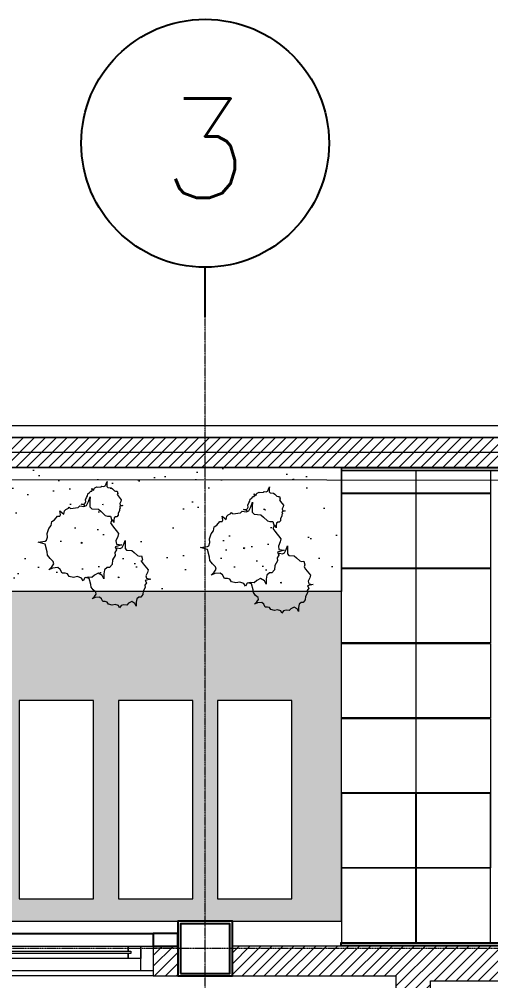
# Model space of a CAD drawing. Header units: millimetres. Extents: x 0 to 71617, y -15450 to 30894.
# Drawn here: x 25256 to 27160, y 27017 to 30894 of the extents above; entities that cross this region are included whole.
import ezdxf
from ezdxf.enums import TextEntityAlignment as Align

# ---------------------------------------------------------------- set-up
doc = ezdxf.new("R2010")
doc.units = ezdxf.units.MM
doc.linetypes.add('CENTER2', pattern=[1.125, 0.75, -0.125, 0.125, -0.125])
doc.linetypes.add('HIDDEN', pattern=[0.375, 0.25, -0.125])
for name, color, linetype, lineweight in [('A-elevation 0.1(8)', 251, 'Continuous', 9), ('axis', 40, 'CENTER2', 5), ('Brick Wall', 33, 'Continuous', 15), ('DIM2', 4, 'Continuous', 5), ('Floor Hatch', 149, 'Continuous', 5), ('Hatch', 8, 'Continuous', 5), ('LINE-DETAIL-SAKURA', 2, 'Continuous', 30), ('tree', 251, 'Continuous', 0), ('Wall Brick', 5, 'Continuous', 15), ('Window', 133, 'Continuous', 5)]:
    doc.layers.add(name, color=color, linetype=linetype, lineweight=lineweight)
for name, color, linetype in [('COL', 5, 'Continuous'), ('DIMS-BUBL-005', 5, 'Continuous'), ('DIMS-BUBL-008', 250, 'Continuous'), ('Wall', 7, 'Continuous'), ('WINDOW-PLAN-SWING', 8, 'Continuous')]:
    doc.layers.add(name, color=color, linetype=linetype)
doc.styles.add('SIMPLEX', font='simplex.shx')

# ---------------------------------------------------------------- blocks, each defined once
blk = doc.blocks.new('BUBBLE-V4')
at = {"layer": 'DIMS-BUBL-008'}
blk.add_line((0, -0.68), (0, -0.48), dxfattribs=at)
blk.add_circle((0, 0.02), 0.5, dxfattribs=at)
at = {"layer": 'DIMS-BUBL-005', "style": 'SIMPLEX'}
blk.add_attdef('-', text='', height=0.38, dxfattribs=at).set_placement((0, 0), align=Align.MIDDLE)
blk = doc.blocks.new('GRIDLINE-GF')
at = {"layer": 'axis'}
for p, q in [((2800, -6362.2, -0.1), (2800, 12546.8)), ((48410, 10000), (-4020, 10000))]:
    blk.add_line(p, q, dxfattribs=at)
at = {"layer": 'DIMS-BUBL-008'}
ref = blk.add_blockref('BUBBLE-V4', (2800, 13226.8), dxfattribs=dict(at, xscale=1000, yscale=1000, zscale=1000))
ref.add_attrib('-', '3', dxfattribs={"layer": 'DIMS-BUBL-005', "height": 400, "style": 'SIMPLEX'}).set_placement((2800, 13226.8), align=Align.MIDDLE)
blk = doc.blocks.new('nhyuhgf')
at = {"layer": 'Brick Wall'}
blk.add_lwpolyline([(0, 0.22), (-3.5, 0.22), (-3.5, 0.1), (0, 0.1)], close=True, dxfattribs=at)
at = {"layer": 'Wall'}
for points in [[(-3.6, 0.27), (-3.5, 0.27), (-3.5, 0.22), (-3.6, 0.22)], [(0, 0.27), (0.1, 0.27), (0.1, 0.22), (0, 0.22)]]:
    blk.add_lwpolyline(points, close=True, dxfattribs=at)
blk.add_lwpolyline([(0, 0.27), (-3.5, 0.27)], dxfattribs=at)
at = {"layer": 'Window'}
for points in [[(0, 0.22), (-3.5, 0.22), (-3.5, 0.12), (0, 0.12)], [(-3.45, 0.22), (-3.5, 0.22), (-3.5, 0.12), (-3.45, 0.12)], [(-2.59, 0.2), (-3.41, 0.2), (-3.41, 0.19), (-2.59, 0.19)], [(-0.91, 0.2), (-0.09, 0.2), (-0.09, 0.19), (-0.91, 0.19)], [(-0.05, 0.22), (0, 0.22), (0, 0.12), (-0.05, 0.12)], [(-1.79, 0.15), (-2.56, 0.15), (-2.56, 0.14), (-1.79, 0.14)], [(-1.71, 0.15), (-0.94, 0.15), (-0.94, 0.14), (-1.71, 0.14)]]:
    blk.add_lwpolyline(points, close=True, dxfattribs=at)
for points in [[(-3.4, 0.2), (-3.4, 0.22), (-3.45, 0.22), (-3.45, 0.17), (-3.4, 0.17), (-3.4, 0.19)], [(-2.6, 0.2), (-2.6, 0.22), (-3.4, 0.22), (-3.4, 0.2)], [(-2.6, 0.2), (-2.6, 0.22), (-2.55, 0.22), (-2.55, 0.17), (-2.6, 0.17), (-2.6, 0.19)], [(-0.9, 0.2), (-0.9, 0.22), (-0.95, 0.22), (-0.95, 0.17), (-0.9, 0.17), (-0.9, 0.19)], [(-0.9, 0.2), (-0.9, 0.22), (-0.1, 0.22), (-0.1, 0.2)], [(-0.1, 0.2), (-0.1, 0.22), (-0.05, 0.22), (-0.05, 0.17), (-0.1, 0.17), (-0.1, 0.19)], [(-3.4, 0.19), (-3.4, 0.17), (-2.6, 0.17), (-2.6, 0.19)], [(-2.55, 0.14), (-2.55, 0.12), (-2.6, 0.12), (-2.6, 0.17), (-2.55, 0.17), (-2.55, 0.15)], [(-2.55, 0.15), (-2.55, 0.17), (-1.8, 0.17), (-1.8, 0.15)], [(-1.8, 0.15), (-1.8, 0.17), (-1.75, 0.17), (-1.75, 0.12), (-1.8, 0.12), (-1.8, 0.14)], [(-1.7, 0.14), (-1.7, 0.12), (-1.75, 0.12), (-1.75, 0.17), (-1.7, 0.17), (-1.7, 0.15)], [(-1.7, 0.15), (-1.7, 0.17), (-0.95, 0.17), (-0.95, 0.15)], [(-0.95, 0.15), (-0.95, 0.17), (-0.9, 0.17), (-0.9, 0.12), (-0.95, 0.12), (-0.95, 0.14)], [(-0.1, 0.19), (-0.1, 0.17), (-0.9, 0.17), (-0.9, 0.19)], [(-1.8, 0.14), (-1.8, 0.12), (-2.55, 0.12), (-2.55, 0.14)], [(-0.95, 0.14), (-0.95, 0.12), (-1.7, 0.12), (-1.7, 0.14)]]:
    blk.add_lwpolyline(points, dxfattribs=at)
at = {"layer": 'WINDOW-PLAN-SWING', "lineweight": 9}
for points in [[(-2.0892, 0.0549), (-2.4892, 0.0549), (-2.4184, -0.0158)], [(-1.4108, 0.0549), (-1.0108, 0.0549), (-1.0816, -0.0158)]]:
    blk.add_lwpolyline(points, dxfattribs=at)
blk = doc.blocks.new('2D WALL G.F')
at = {"layer": 'Hatch'}
h = blk.add_hatch(dxfattribs=at)
h.set_pattern_fill('LINE', color=256, scale=250, angle=45, style=0)
h.set_pattern_definition([(45, (-2110, -10510), (-22.097087, 22.097087), [])])
h.paths.add_polyline_path([(109.8, 410), (550, 410), (550, 110), (440, 110), (440, 300), (109.8, 300)])
h.paths.add_polyline_path([(-9.9, 3390), (109.8, 3390), (109.8, 110), (-9.9, 110)])
h.paths.add_polyline_path([(2690, -2890), (2810, -2890), (2810, -110), (2690, -110)])
h.paths.add_polyline_path([(6670, -3490), (6670, -3390), (6790, -3390), (6790, -3490)])
h.paths.add_polyline_path([(7940, -3490), (8060, -3490), (8060, -3110), (7940, -3110)])
h.paths.add_polyline_path([(6270, -10), (6670, -10), (6670, -2590), (6790, -2590), (6790, 110), (6270, 110)])
h.paths.add_polyline_path([(7890, 1210), (6270, 1210), (6270, 2490), (6410, 2490), (6410, 1340), (7890, 1340)])
h.paths.add_polyline_path([(5610, 3390), (6270, 3390), (6270, 3290), (6410, 3290), (6410, 3370), (6870, 3370), (6870, 3510), (5610, 3510)])
h.paths.add_polyline_path([(7470, 3370), (7470, 3510), (8000, 3510), (8000, 3370), (7930, 3370), (7930, 3370)])
h.paths.add_polyline_path([(5290, 3390), (5390, 3390), (5390, 3510), (5290, 3510)])
h.paths.add_polyline_path([(110, 3390), (1790, 3390), (1790, 3510), (110, 3510)])
at = {"layer": 'Hatch', "color": 3, "linetype": 'HIDDEN', "elevation": 7.9}
blk.add_lwpolyline([(-2000, -10500), (8000, -10500), (8000, 5500), (-2000, 5500)], close=True, dxfattribs=at)
at = {"layer": 'Wall Brick'}
for points in [[(5290, 3390), (5390, 3390), (5390, 3510), (5290, 3510)], [(5610, 3390), (6270, 3390), (6270, 3290), (6410, 3290), (6410, 3370), (6870, 3370), (6870, 3510), (5610, 3510)]]:
    blk.add_lwpolyline(points, close=True, dxfattribs=at)
at = {"layer": 'Window', "color": 6, "extrusion": (0, 0, -1), "xscale": 1000, "yscale": 1000, "zscale": -1000}
blk.add_blockref('nhyuhgf', (-1790, 3290, 0), dxfattribs=at)
blk = doc.blocks.new('trees top 024')
at = {"color": 0}
for p, q in [((-1.515, 2.858), (-1.577, 2.629)), ((-1.484, 2.679), (-1.515, 2.858)), ((-2.166, 2.53), (-2.267, 2.44)), ((-2.267, 2.44), (-2.267, 2.361)), ((-2.019, 2.54), (-2.166, 2.53)), ((-1.872, 2.629), (-2.019, 2.54)), ((-1.771, 2.619), (-1.872, 2.629)), ((-1.678, 2.679), (-1.771, 2.619)), ((-1.577, 2.629), (-1.678, 2.679)), ((-1.376, 2.659), (-1.484, 2.679)), ((-1.236, 2.719), (-1.376, 2.659)), ((-1.128, 2.748), (-1.236, 2.719)), ((-0.872, 2.54), (-1.128, 2.748)), ((-0.779, 2.48), (-0.872, 2.54)), ((-0.701, 2.52), (-0.779, 2.48)), ((-0.546, 2.47), (-0.701, 2.52)), ((-0.554, 2.371), (-0.546, 2.47)), ((-2.655, 2.252), (-2.538, 2.192)), ((-2.484, 2.252), (-2.655, 2.252)), ((-2.538, 2.192), (-2.461, 2.063)), ((-2.461, 2.063), (-2.531, 1.934)), ((-2.345, 2.272), (-2.484, 2.252)), ((-2.267, 2.361), (-2.345, 2.272)), ((-0.531, 2.301), (-0.554, 2.371)), ((-0.399, 2.162), (-0.531, 2.301)), ((-0.322, 2.073), (-0.399, 2.162)), ((-0.306, 1.844), (-0.322, 2.073)), ((-2.616, 1.616), (-2.717, 1.556)), ((-2.593, 1.735), (-2.616, 1.616)), ((-2.531, 1.934), (-2.608, 1.854)), ((-2.608, 1.854), (-2.593, 1.735)), ((-0.236, 1.785), (-0.306, 1.844)), ((-0.043, 1.785), (-0.236, 1.785)), ((-0.229, 1.576), (-0.198, 1.665)), ((-0.198, 1.665), (-0.058, 1.735)), ((-0.087, 1.652), (-0.165, 1.366)), ((-0.048, 1.428), (-0.087, 1.652)), ((-0.058, 1.735), (0.097, 1.795)), ((0.097, 1.795), (-0.043, 1.785)), ((1.562, 1.695), (1.524, 1.552)), ((1.582, 1.583), (1.562, 1.695)), ((1.805, 1.626), (1.737, 1.608)), ((1.964, 1.496), (1.805, 1.626)), ((-2.717, 1.556), (-2.624, 1.506)), ((-2.624, 1.506), (-2.577, 1.367)), ((-2.577, 1.367), (-2.608, 1.238)), ((-2.608, 1.238), (-2.569, 1.089)), ((-1.446, 1.536), (-1.469, 1.506)), ((-1.469, 1.506), (-1.422, 1.506)), ((-1.422, 1.506), (-1.446, 1.536)), ((-0.901, 1.242), (-1.027, 1.13)), ((-0.717, 1.255), (-0.901, 1.242)), ((-0.533, 1.366), (-0.717, 1.255)), ((-0.407, 1.354), (-0.533, 1.366)), ((-0.291, 1.428), (-0.407, 1.354)), ((-0.165, 1.366), (-0.291, 1.428)), ((-0.25, 1.397), (-0.205, 1.447)), ((-0.205, 1.447), (-0.229, 1.576)), ((0.087, 1.404), (-0.048, 1.428)), ((0.262, 1.478), (0.087, 1.404)), ((0.397, 1.515), (0.262, 1.478)), ((0.717, 1.255), (0.397, 1.515)), ((0.833, 1.18), (0.717, 1.255)), ((0.93, 1.23), (0.833, 1.18)), ((0.957, 1.316), (0.85, 1.316)), ((0.85, 1.316), (0.923, 1.279)), ((0.923, 1.279), (0.96, 1.217)), ((1.124, 1.168), (0.93, 1.23)), ((1.044, 1.328), (0.957, 1.316)), ((1.092, 1.384), (1.044, 1.328)), ((1.155, 1.49), (1.092, 1.434)), ((1.092, 1.434), (1.092, 1.384)), ((1.247, 1.496), (1.155, 1.49)), ((1.339, 1.552), (1.247, 1.496)), ((1.402, 1.546), (1.339, 1.552)), ((1.461, 1.583), (1.402, 1.546)), ((1.524, 1.552), (1.461, 1.583)), ((1.65, 1.57), (1.582, 1.583)), ((1.737, 1.608), (1.65, 1.57)), ((2.023, 1.459), (1.964, 1.496)), ((2.071, 1.483), (2.023, 1.459)), ((2.168, 1.452), (2.071, 1.483)), ((2.163, 1.39), (2.168, 1.452)), ((2.178, 1.347), (2.163, 1.39)), ((2.26, 1.26), (2.178, 1.347)), ((2.308, 1.204), (2.26, 1.26)), ((-2.569, 1.089), (-2.484, 1.029)), ((-2.484, 1.029), (-2.461, 0.95)), ((-2.461, 0.95), (-2.461, 0.851)), ((-2.461, 0.851), (-2.337, 0.791)), ((-1.298, 0.894), (-1.511, 0.894)), ((-1.511, 0.894), (-1.366, 0.82)), ((-1.366, 0.82), (-1.269, 0.658)), ((-1.124, 0.919), (-1.298, 0.894)), ((-1.027, 1.031), (-1.124, 0.919)), ((-1.027, 1.13), (-1.027, 1.031)), ((1.114, 1.043), (1.124, 1.168)), ((1.143, 0.956), (1.114, 1.043)), ((1.308, 0.783), (1.143, 0.956)), ((1.606, 0.869), (1.591, 0.85)), ((1.591, 0.85), (1.62, 0.85)), ((1.62, 0.85), (1.606, 0.869)), ((2.318, 1.061), (2.308, 1.204)), ((2.362, 1.024), (2.318, 1.061)), ((2.347, 0.775), (2.381, 0.813)), ((2.483, 1.024), (2.362, 1.024)), ((2.366, 0.893), (2.386, 0.949)), ((2.381, 0.813), (2.366, 0.893)), ((2.386, 0.949), (2.473, 0.993)), ((2.473, 0.993), (2.57, 1.03)), ((2.57, 1.03), (2.483, 1.024)), ((-2.29, 0.533), (-2.345, 0.403)), ((-2.345, 0.403), (-2.244, 0.503)), ((-2.337, 0.791), (-2.275, 0.711)), ((-2.275, 0.711), (-2.29, 0.533)), ((-2.244, 0.503), (-2.143, 0.572)), ((-2.143, 0.572), (-2.066, 0.552)), ((-2.066, 0.552), (-1.973, 0.453)), ((-1.973, 0.453), (-1.856, 0.364)), ((-1.356, 0.497), (-1.453, 0.397)), ((-1.269, 0.658), (-1.356, 0.497)), ((1.405, 0.671), (1.308, 0.783)), ((1.424, 0.385), (1.405, 0.671)), ((2.168, 0.397), (2.192, 0.409)), ((2.192, 0.409), (2.279, 0.39)), ((2.207, 0.477), (2.279, 0.49)), ((2.279, 0.39), (2.207, 0.477)), ((2.279, 0.49), (2.304, 0.521)), ((2.304, 0.521), (2.333, 0.577)), ((2.328, 0.62), (2.347, 0.775)), ((2.352, 0.589), (2.328, 0.62)), ((2.333, 0.577), (2.352, 0.589)), ((-1.856, 0.364), (-1.748, 0.354)), ((-1.748, 0.354), (-1.492, 0.284)), ((-1.463, 0.099), (-1.589, 0.025)), ((-1.589, 0.025), (-1.473, -0.037)), ((-1.492, 0.284), (-1.451, 0.142)), ((-1.434, 0.248), (-1.463, 0.099)), ((-1.453, 0.397), (-1.434, 0.248)), ((0, 0), (-0.029, -0.037)), ((0.029, -0.037), (0, 0)), ((1.511, 0.311), (1.424, 0.385)), ((1.754, 0.311), (1.511, 0.311)), ((1.521, 0.05), (1.56, 0.161)), ((1.55, -0.112), (1.521, 0.05)), ((1.539, 0.096), (1.577, 0.086)), ((1.56, 0.161), (1.734, 0.248)), ((1.577, 0.086), (1.62, -0.063)), ((1.62, -0.063), (1.64, 0.086)), ((1.64, 0.086), (1.659, 0.111)), ((1.659, 0.111), (1.727, 0.136)), ((1.727, 0.136), (1.8, 0.13)), ((1.734, 0.248), (1.928, 0.323)), ((1.928, 0.323), (1.754, 0.311)), ((1.8, 0.13), (1.906, 0.161)), ((1.906, 0.161), (1.969, 0.21)), ((1.969, 0.21), (2.052, 0.223)), ((2.052, 0.223), (2.09, 0.279)), ((2.09, 0.279), (2.163, 0.347)), ((2.163, 0.347), (2.168, 0.397)), ((-1.473, -0.037), (-1.415, -0.211)), ((-1.415, -0.211), (-1.453, -0.373)), ((-1.453, -0.373), (-1.405, -0.559)), ((-0.029, -0.037), (0.029, -0.037)), ((1.444, -0.497), (1.482, -0.186)), ((1.482, -0.186), (1.55, -0.112)), ((-1.405, -0.559), (-1.298, -0.634)), ((-1.298, -0.634), (-1.269, -0.733)), ((-1.269, -0.733), (-1.269, -0.857)), ((1.201, -0.783), (1.347, -0.758)), ((1.347, -0.956), (1.201, -0.783)), ((1.347, -0.758), (1.395, -0.696)), ((1.395, -0.696), (1.453, -0.584)), ((1.492, -0.559), (1.444, -0.497)), ((1.453, -0.584), (1.492, -0.559)), ((-1.269, -0.857), (-1.114, -0.932)), ((-1.114, -0.932), (-1.037, -1.031)), ((-1.037, -1.031), (-1.056, -1.255)), ((-0.998, -1.292), (-0.872, -1.205)), ((-0.872, -1.205), (-0.775, -1.23)), ((0.891, -1.292), (0.969, -1.18)), ((0.969, -1.18), (1.114, -1.043)), ((1.114, -1.043), (1.124, -0.944)), ((1.124, -0.944), (1.172, -0.919)), ((1.172, -0.919), (1.347, -0.956)), ((-1.056, -1.255), (-1.124, -1.416)), ((-1.124, -1.416), (-0.998, -1.292)), ((-0.775, -1.23), (-0.659, -1.354)), ((-0.659, -1.354), (-0.514, -1.466)), ((-0.514, -1.466), (-0.378, -1.478)), ((-0.378, -1.478), (-0.058, -1.565)), ((-0.058, -1.565), (0.029, -1.863)), ((0.029, -1.863), (0.068, -1.565)), ((0.068, -1.565), (0.107, -1.515)), ((0.107, -1.515), (0.242, -1.466)), ((0.242, -1.466), (0.388, -1.478)), ((0.388, -1.478), (0.601, -1.416)), ((0.601, -1.416), (0.727, -1.317)), ((0.727, -1.317), (0.891, -1.292))]:
    blk.add_line(p, q, dxfattribs=at)
blk = doc.blocks.new('tree0002')
at = {"color": 0, "xscale": 500, "yscale": 500, "zscale": 500}
blk.add_blockref('trees top 024', (1737266, 70360), dxfattribs=at)
blk = doc.blocks.new('LANDSCAPE SITE')
h = blk.add_hatch()
h.set_pattern_fill('AR-SAND', color=256, scale=5, angle=180, style=0)
h.paths.add_polyline_path([(4750, 15339.6), (4750, 15839.6), (8050, 15839.6), (8050, 15339.6)])
h = blk.add_hatch()
h.set_pattern_fill('AR-SAND', color=256, scale=5, angle=180, style=0)
h.paths.add_polyline_path([(3550, 14900), (3850, 14900), (3850, 14100), (3550, 14100)], flags=16)
h.paths.add_polyline_path([(4250, 14100), (3950, 14100), (3950, 14900), (4250, 14900)], flags=16)
h.paths.add_polyline_path([(4350, 14900), (4650, 14900), (4650, 14100), (4350, 14100)], flags=16)
h.paths.add_polyline_path([(4750, 14900), (5050, 14900), (5050, 14100), (4750, 14100)], flags=16)
h.paths.add_polyline_path([(5150, 14900), (5450, 14900), (5450, 14100), (5150, 14100)], flags=16)
h.paths.add_polyline_path([(5550, 14900), (5850, 14900), (5850, 14100), (5550, 14100)], flags=16)
h.paths.add_polyline_path([(5950, 14900), (6250, 14900), (6250, 14100), (5950, 14100)], flags=16)
h.paths.add_polyline_path([(6350, 14900), (6650, 14900), (6650, 14100), (6350, 14100)], flags=16)
h.paths.add_polyline_path([(6750, 14900), (7050, 14900), (7050, 14100), (6750, 14100)], flags=16)
h.paths.add_polyline_path([(7150, 14900), (7450, 14900), (7450, 14100), (7150, 14100)], flags=16)
h.paths.add_polyline_path([(7550, 14900), (7850, 14900), (7850, 14100), (7550, 14100)], flags=16)
edge = h.paths.add_edge_path()
edge.add_line((3804.8, 110), (4590, 110))
edge.add_line((4590, 110), (4590, 3800))
edge.add_line((4590, 3800), (1890, 3800))
edge.add_line((1890, 3800), (1890, 14010))
edge.add_line((1890, 14010), (8050, 14010))
edge.add_line((8050, 14010), (8050, 15339.6))
edge.add_line((8050, 15339.6), (4750, 15339.6))
edge.add_line((4750, 15339.6), (4750, 15800))
edge.add_line((4750, 15800), (600, 15800))
edge.add_line((600, 15800), (600, 110))
edge.add_line((600, 110), (3804.8, 110))
edge.add_line((3804.8, 110), (3804.8, 110))
at = {"elevation": 0}
for points in [[(8050, 15839.6), (8050, 15339.6), (4750, 15339.6), (4750, 15839.6)], [(4750, 15339.6), (4750, 15839.6), (8050, 15839.6), (8050, 15339.6)]]:
    blk.add_lwpolyline(points, close=True, dxfattribs=at)
blk.add_lwpolyline([(4590, 110), (4590, 3790), (1890, 3790), (1890, 14010), (8050, 14010), (8050, 15400)], dxfattribs=at)
at = {"xscale": -0.1925586510379964, "yscale": 0.1925586510379964, "zscale": 0.1925586510379964, "rotation": 270}
for p in [(-6543.4, -318990, 0), (-5888.1, -319011.7, 0)]:
    blk.add_blockref('tree0002', p, dxfattribs=at)
blk = doc.blocks.new('Col-1')
at = {"layer": 'COL'}
for points in [[(-10, -10), (210, -10), (210, 210), (-10, 210)], [(0, 0), (200, 0), (200, 200), (0, 200)]]:
    blk.add_lwpolyline(points, close=True, dxfattribs=at)
blk = doc.blocks.new('COL-GF1')
at = {"layer": 'COL'}
blk.add_blockref('Col-1', (5400, 8700), dxfattribs=at)
blk = doc.blocks.new('FENCE1')
at = {"layer": 'Hatch'}
h = blk.add_hatch(dxfattribs=at)
h.set_pattern_fill('LINE', color=256, scale=250, angle=45, style=0)
h.set_pattern_definition([(45, (-110, -110), (-22.097087, 22.097087), [])])
h.paths.add_polyline_path([(110, 15959.6), (1890, 15959.6), (1890, 15839.6), (110, 15839.6)])
h.paths.add_polyline_path([(2110, 15840), (5871.9, 15839.6), (5871.9, 15959.6), (2110, 15960)])
h.paths.add_polyline_path([(6091.9, 15959.6), (9890, 15959.6), (9890, 15839.6), (6091.9, 15839.6)])
h.paths.add_polyline_path([(10110, 15959.6), (13890, 15959.6), (13890, 15839.6), (10112, 15839.6)])
h.paths.add_polyline_path([(14110, 15839.6), (17890, 15839.6), (17890, 15959.6), (14110, 15959.6)])
h.paths.add_polyline_path([(18110, 15839.6), (21890, 15839.6), (21890, 15959.6), (18110, 15959.6)])
h.paths.add_polyline_path([(22110, 15959.6), (25890, 15959.6), (25890, 15839.6), (22110, 15839.6)])
h.paths.add_polyline_path([(26110, 15839.6), (29890, 15839.6), (29890, 15959.6), (26110, 15959.6)])
h.paths.add_polyline_path([(30110, 15959.6), (33890, 15959.6), (33890, 15839.6), (30110, 15839.6)])
h.paths.add_polyline_path([(34110, 15959.6), (37890, 15959.6), (37890, 15839.6), (34110, 15839.6)])
h.paths.add_polyline_path([(38110, 15839.6), (41890, 15839.6), (41890, 15959.6), (38110, 15959.6)])
h.paths.add_polyline_path([(42110, 15839.6), (45890, 15839.6), (45890, 15949.6), (42110, 15949.6)])
h.paths.add_polyline_path([(46110, 15839.6), (49890, 15839.6), (49890, 15959.6), (46110, 15959.6)])
h.paths.add_polyline_path([(50110, 15839.6), (51890, 15839.6), (51890, 15959.6), (50110, 15959.6)])
h.paths.add_polyline_path([(51940, 10609.7), (52060, 10609.7), (52060, 15789.6), (51940, 15789.6)])
h.paths.add_polyline_path([(51940, 5509.9), (52060, 5509.9), (52060, 10389.7), (51940, 10389.7)])
h.paths.add_polyline_path([(51940, 110), (52060, 110), (52060, 5289.9), (51940, 5289.9)])
h.paths.add_polyline_path([(-60, 5289.9), (60, 5289.9), (60, 110), (-60, 110)])
h.paths.add_polyline_path([(-60, 10389.7), (60, 10389.7), (60, 5509.9), (-60, 5509.9)])
h.paths.add_polyline_path([(-70, 15789.6), (70, 15789.6), (70, 10609.7), (-70, 10609.7)])
at = {"layer": 'Hatch', "elevation": -7.9}
for points in [[(6091.9, 16009), (9890, 16009), (9890, 15959.6), (6091.9, 15959.6)], [(9890, 15787), (6091.9, 15789), (6091.9, 15839.6), (9890, 15839.6)]]:
    blk.add_lwpolyline(points, close=True, dxfattribs=at)
at = {"layer": 'Hatch', "color": 3}
blk.add_lwpolyline([(0, -100), (10000, -100), (10000, 15900), (0, 15900)], close=True, dxfattribs=at)
at = {"layer": 'Wall Brick', "elevation": -7.9}
blk.add_lwpolyline([(6091.9, 15959.6), (9890, 15959.6), (9890, 15839.6), (6091.9, 15839.6)], close=True, dxfattribs=at)

msp = doc.modelspace()

# ---------------------------------------------------------------- linework, layer by layer
at = {"layer": 'A-elevation 0.1(8)', "elevation": 0}
for points in [[(25256.5, 27346.7), (25556.5, 27346.7), (25556.5, 28146.7), (25256.5, 28146.7)], [(25656.5, 27346.7), (25956.5, 27346.7), (25956.5, 28146.7), (25656.5, 28146.7)], [(26056.5, 27346.7), (26356.5, 27346.7), (26356.5, 28146.7), (26056.5, 28146.7)]]:
    msp.add_lwpolyline(points, close=True, dxfattribs=at)
at = {"layer": 'Floor Hatch', "ltscale": 100, "elevation": 0}
for points in [[(26556.5, 29086.3), (28398.5, 29086.3), (28398.5, 29036.3), (28446.5, 29036.3), (28446.5, 27556.7), (28156.5, 27556.7), (28156.5, 27156.7), (26554.5, 27156.7), (26554.5, 27170.7), (28142.5, 27170.7), (28142.5, 27558.7), (28142.5, 27570.7), (28432.5, 27570.7), (28432.5, 29022.3), (28396.5, 29022.3), (28384.5, 29022.3), (28384.5, 29072.3), (26556.5, 29072.3)], [(26556.5, 29074.3), (26856.5, 29074.3), (26856.5, 28982.7), (26556.5, 28982.7)], [(26858.5, 29074.3), (27158.5, 29074.3), (27158.5, 28982.7), (26858.5, 28982.7)], [(26856.5, 28680.7), (26556.5, 28680.7), (26556.5, 28980.7), (26856.5, 28980.7)], [(27158.5, 28680.7), (26858.5, 28680.7), (26858.5, 28980.7), (27158.5, 28980.7)], [(26856.5, 28378.7), (26556.5, 28378.7), (26556.5, 28678.7), (26856.5, 28678.7)], [(27158.5, 28378.7), (26858.5, 28378.7), (26858.5, 28678.7), (27158.5, 28678.7)], [(26856.5, 28076.7), (26556.5, 28076.7), (26556.5, 28376.7), (26856.5, 28376.7)], [(27158.5, 28076.7), (26858.5, 28076.7), (26858.5, 28376.7), (27158.5, 28376.7)], [(26856.5, 27774.7), (26556.5, 27774.7), (26556.5, 28074.7), (26856.5, 28074.7)], [(27158.5, 27774.7), (26858.5, 27774.7), (26858.5, 28074.7), (27158.5, 28074.7)], [(26856.5, 27472.7), (26556.5, 27472.7), (26556.5, 27772.7), (26856.5, 27772.7)], [(26856.5, 27772.7), (26556.5, 27772.7), (26556.5, 27472.7), (26856.5, 27472.7)], [(27158.5, 27472.7), (26858.5, 27472.7), (26858.5, 27772.7), (27158.5, 27772.7)], [(27158.5, 27772.7), (26858.5, 27772.7), (26858.5, 27472.7), (27158.5, 27472.7)], [(26856.5, 27470.7), (26556.5, 27470.7), (26556.5, 27170.7), (26856.5, 27170.7)], [(27158.5, 27470.7), (26858.5, 27470.7), (26858.5, 27170.7), (27158.5, 27170.7)]]:
    msp.add_lwpolyline(points, close=True, dxfattribs=at)
msp.add_lwpolyline([(26556.5, 29084.3), (28396.5, 29084.3), (28396.5, 29034.3), (28444.5, 29034.3), (28444.5, 27558.7), (28154.5, 27558.7), (28154.5, 27158.7), (26556.5, 27158.7), (26556.5, 27168.7), (28144.5, 27168.7), (28144.5, 27558.7), (28144.5, 27568.7), (28434.5, 27568.7), (28434.5, 29024.3), (28396.5, 29024.3), (28386.5, 29024.3), (28386.5, 29074.3), (26556.5, 29074.3), (26556.5, 29084.3)], dxfattribs=at)
at = {"layer": 'Hatch', "elevation": 0}
msp.add_lwpolyline([(22296.5, 27206.7), (25796.5, 27206.7)], dxfattribs=at)
msp.add_lwpolyline([(25896.5, 27206.7), (25796.5, 27206.7), (25796.5, 27156.7), (25896.5, 27156.7)], close=True, dxfattribs=at)

# ---------------------------------------------------------------- block references
at = {"layer": 'DIM2'}
msp.add_blockref('GRIDLINE-GF', (23206.5, 17146.7, 0), dxfattribs=at)
at = {"layer": 'LINE-DETAIL-SAKURA'}
for name, p in [('FENCE1', (18506.5, 13247.1, 15.9)), ('COL-GF1', (20506.5, 18346.7, 0))]:
    msp.add_blockref(name, p, dxfattribs=at)
at = {"layer": 'tree'}
msp.add_blockref('LANDSCAPE SITE', (18506.5, 13246.7), dxfattribs=at)
at = {"layer": 'Wall Brick', "color": 1}
msp.add_blockref('2D WALL G.F', (20506.5, 23646.7, 0), dxfattribs=at)

doc.saveas('drawing.dxf')
